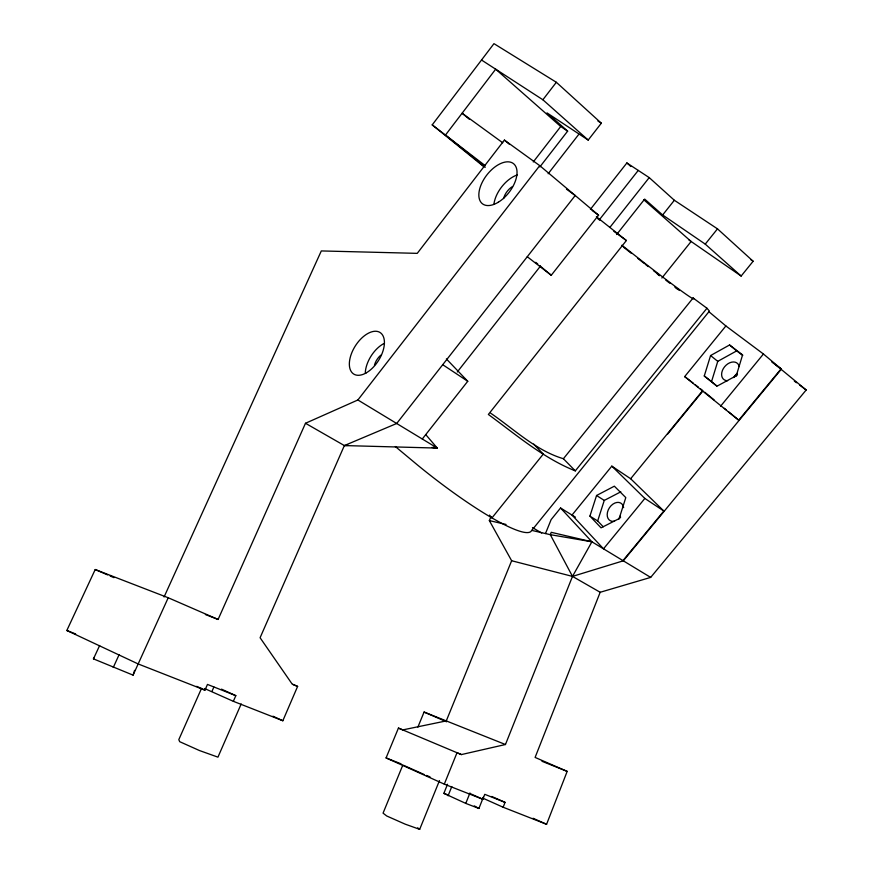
<?xml version="1.0" encoding="UTF-8"?>
<svg xmlns="http://www.w3.org/2000/svg" width="873" height="873" viewBox="0 0 873 873"><rect width="100%" height="100%" fill="white"/><g stroke="black" fill="none" stroke-linecap="round" stroke-linejoin="round"><path stroke-width="1.31" d="M716.809 385.942L711.517 381.676L717.759 361.346L736.692 350.881L742.705 355.464M704.271 375.968L710.578 355.551L729.555 344.977L742.585 354.907L736.277 375.728L716.951 386.215L704.271 375.968L711.517 381.676M603.254 526.801L597.678 520.952L604.258 500.425L620.812 491.815M589.919 516.118L596.565 495.493L614.341 486.185L625.799 497.588L619.143 518.617L601.039 527.827L589.919 516.118L597.678 520.952M482.627 798.053L503.143 807.241L546.585 824.298L567.177 771.383L535.105 757.426L600.177 592.276L650.669 577.402L806.172 389.991L775.999 365.089M503.143 807.241L505.063 802.374L491.783 796.482M447.543 784.249L443.855 793.361L465.778 803.4L478.906 808.463L483.5 796.951M490.91 516.838L489.349 520.603L511.643 560.739L446.278 720.902L402.791 729.904L398.437 728.093L386.073 757.917L444.302 784.14L482.802 799.253L484.766 794.332L505.063 802.374M444.302 784.14L457.005 752.744L461.413 754.578L505.456 744.516L572.492 576.398L591.905 541.795L560.553 507.999L551.136 519.599L545.483 533.556M465.778 803.4L469.958 792.957M448.078 795.772L451.81 786.54M402.9 764.912L383.061 813.134L386.695 815.971L405.203 824.167L419.684 829.35L439.479 780.571M417.894 727.078L424.082 712.052L505.456 744.516M204.598 688.535L233.342 701.314L282.841 720.749L297.617 686.407L292.63 684.301M241.188 703.954L217.944 757.153L199.491 750.551L179.707 741.69L178.801 739.649L201.543 688.35M566.512 189.179L575.209 195.508L396.691 423.492L344.366 445.568L260.089 637.737L292.226 684.17L297.617 686.407M233.342 701.314L235.819 695.661L221.535 689.146M211.943 691.427L213.896 686.996M164.069 596.99L321.308 250.933L417.25 253.356L504.408 140.095L539.743 165.641L357.886 399.976L305.485 423.274L218.097 619.459L168.216 597.754L95.212 569.534L66.828 630.481L138.174 663.949L204.937 690.161L207.479 684.421L235.819 695.661M134.584 670.366L133.089 675.135L93.444 658.864L99.653 645.518M133.089 675.135L168.216 597.754M113.261 667.485L119.132 654.652M93.444 658.864L93.869 658.067M483.729 166.612L432.211 124.883L493.965 43.65L556.341 82.28L601.333 123.202L588.195 140.062L547 112.901L567.646 131.125L539.83 166.95M481.525 60.019L542.875 99.762L556.341 82.28M533.272 161.942L560.717 126.52L567.646 131.125M548.157 173.738L578.897 134.213M457.288 371.985L540.442 266.134M590.432 209.302L626.879 162.945L649.217 177.612L674.349 200.266L717.497 228.857L753.137 261.256L741.144 276.054L688.961 239.988M422.281 438.999L467.753 381.272L446.387 358.934M527.27 256.727L551.256 275.268L598.572 215.184L539.743 165.641M599.642 219.385L638.25 170.41M610.052 227.187L649.217 177.612M616.644 234.521L644.678 199.109L662.651 214.976L705.242 244.124L741.144 276.054M596.39 216.722L626.378 240.522L488.367 414.468C516.118 434.732 543.192 458.107 575.307 470.874L706.955 308.256L693.107 297.977L563.401 458.718C535.957 450.588 514.033 429.178 490.702 413.213M662.651 214.976L674.349 200.266M661.876 278.007L691.132 241.483L643.641 199.622M705.242 244.124L717.497 228.857M663.851 511.021L630.655 478.742L611.82 466.138L572.022 515.059L603.505 548.822L644.852 498.45L663.851 511.021L622.962 560.608M684.694 376.579L725.878 325.956L763.439 354.001L781.073 368.853L738.744 420.197L684.694 376.579L693.184 383.149M630.655 478.742L702.732 390.547L700.604 388.9M667.692 434.034L702.732 391.159M720.607 406.185L763.439 354.001M781.379 369.115L623.3 560.815L572.492 576.398L511.643 560.739M305.485 423.274L344.366 445.568L348.349 445.394M344.366 445.568L437.264 448.078L425.817 434.699M431.96 447.445L437.264 448.078L357.886 399.976M650.669 577.402L591.905 541.795L550.296 534.669L531.722 530.38M433.27 447.336L437.264 448.078M489.349 520.603L506.045 524.455M591.905 541.795L551.245 532.312L550.296 534.669L572.492 576.398L600.177 592.276M443.855 793.361L448.613 795.205M205.406 614.527L218.097 619.459M426.45 775.442L430.007 776.839M66.828 630.481L75.656 633.973M386.073 757.917L401.111 763.853M541.969 761.278L567.177 771.383M398.437 728.093L461.413 754.578M424.038 774.449L403.85 765.435M95.212 569.534L107.706 574.947M110.205 576.038L113.948 577.653M424.082 712.052L446.561 721.785M533.054 818.263L546.585 824.298M470.765 793.852L482.802 799.253M272.943 716.209L282.841 720.749M196.709 686.342L204.937 690.161M474.312 805.899L478.906 808.463M395.338 446.529L417.512 465.014A116.72 18.759 38.3 0 0 530.795 531.592L709.433 311.094L706.955 308.256M532.475 527.587L541.718 533.054M560.553 507.999L575.416 517.154M597.94 121.052L601.333 123.202M596.565 495.493L604.258 500.425M442.72 364.707L467.753 381.272M750.889 259.761L753.137 261.256M502.739 142.779L462.112 113.228L469.412 119.317M591.992 210.382L598.572 215.184M613.828 231.301L626.378 240.522M417.654 827.844L419.684 829.35M623.398 247.059L631.474 253.432M657.369 274.089L659.562 275.726M674.873 287.141L677.055 288.767M773.434 363.146L781.073 368.853M771.699 361.88L773.849 363.484M794.332 381.108L796.482 382.723M799.712 385.146L806.172 389.991M665.804 280.178L669.995 283.343M676.28 288.101L679.423 290.48M432.211 124.883L485.224 165.674M560.717 126.52L495.678 69.185L445.459 135.075L484.46 166.448M645.212 264.235L648.301 266.625M653.44 270.608L659.628 275.388M695.301 384.797L698.487 387.263M621.871 245.215L640.575 259.936A99.828 2.925 38.6 0 0 693.708 298.631L693.107 297.977M637.814 258.419L644.154 263.406M710.578 355.551L717.759 361.346M478.055 161.516L485.224 167.321M704.784 392.239L714.049 399.867M724.339 408.335L726.391 410.037M728.453 411.729L738.744 420.197M729.555 344.977L736.692 350.881M535.727 262.315L537.801 264.05M539.863 265.774L551.256 275.268M504.408 140.095L509.548 144.405M708.92 311.726L725.878 325.956M542.875 99.762L588.195 140.062M626.879 162.945L630.895 166.547M611.82 466.138L644.852 498.45M563.401 458.718L575.307 470.874M533.687 444.095L543.29 454.069L491.925 517.951L489.469 515.07M503.612 198.553A12.375 6.995 -52.3 0 1 512.538 186.516M374.452 365.252A11.993 6.798 -57.6 0 1 380.824 355.169M365.285 372.607A24.368 13.804 -57.6 0 1 383.531 343.744M493.932 204.173A25.131 14.208 -52.3 0 1 517.329 174.906M734.553 376.983A10.465 7.486 -49.3 0 1 736.223 374.833M597.776 218.654A99.828 2.925 38.6 0 1 599.915 220.334M727.624 380.726A10.563 7.475 -49.5 0 1 724.634 366.725A10.563 7.475 -49.5 0 1 739.235 366.54M737.467 374.473A10.563 7.475 -49.5 0 1 736.386 375.968M733.756 377.562A10.476 7.486 -49.3 0 1 737.172 373.382M614.527 521.192A10.269 7.3 -57.3 0 1 607.193 514.503A10.269 7.3 -57.3 0 1 614.93 503.012A10.269 7.3 -57.3 0 1 623.649 507.639M620.638 517.154A10.269 7.3 -57.3 0 1 618.782 519.02M619.197 518.475A10.181 7.311 -57.3 0 1 620.223 516.074M366.016 373A24.597 13.695 -57.6 0 0 382.483 334.916A24.597 13.695 -57.6 0 0 352.146 351.917A24.597 13.695 -57.6 0 0 366.016 373M498.276 202.241A25.382 14.11 -52.4 0 0 514.306 164.375A25.382 14.11 -52.4 0 0 481.23 184.465A25.382 14.11 -52.4 0 0 498.276 202.241"/></g></svg>
